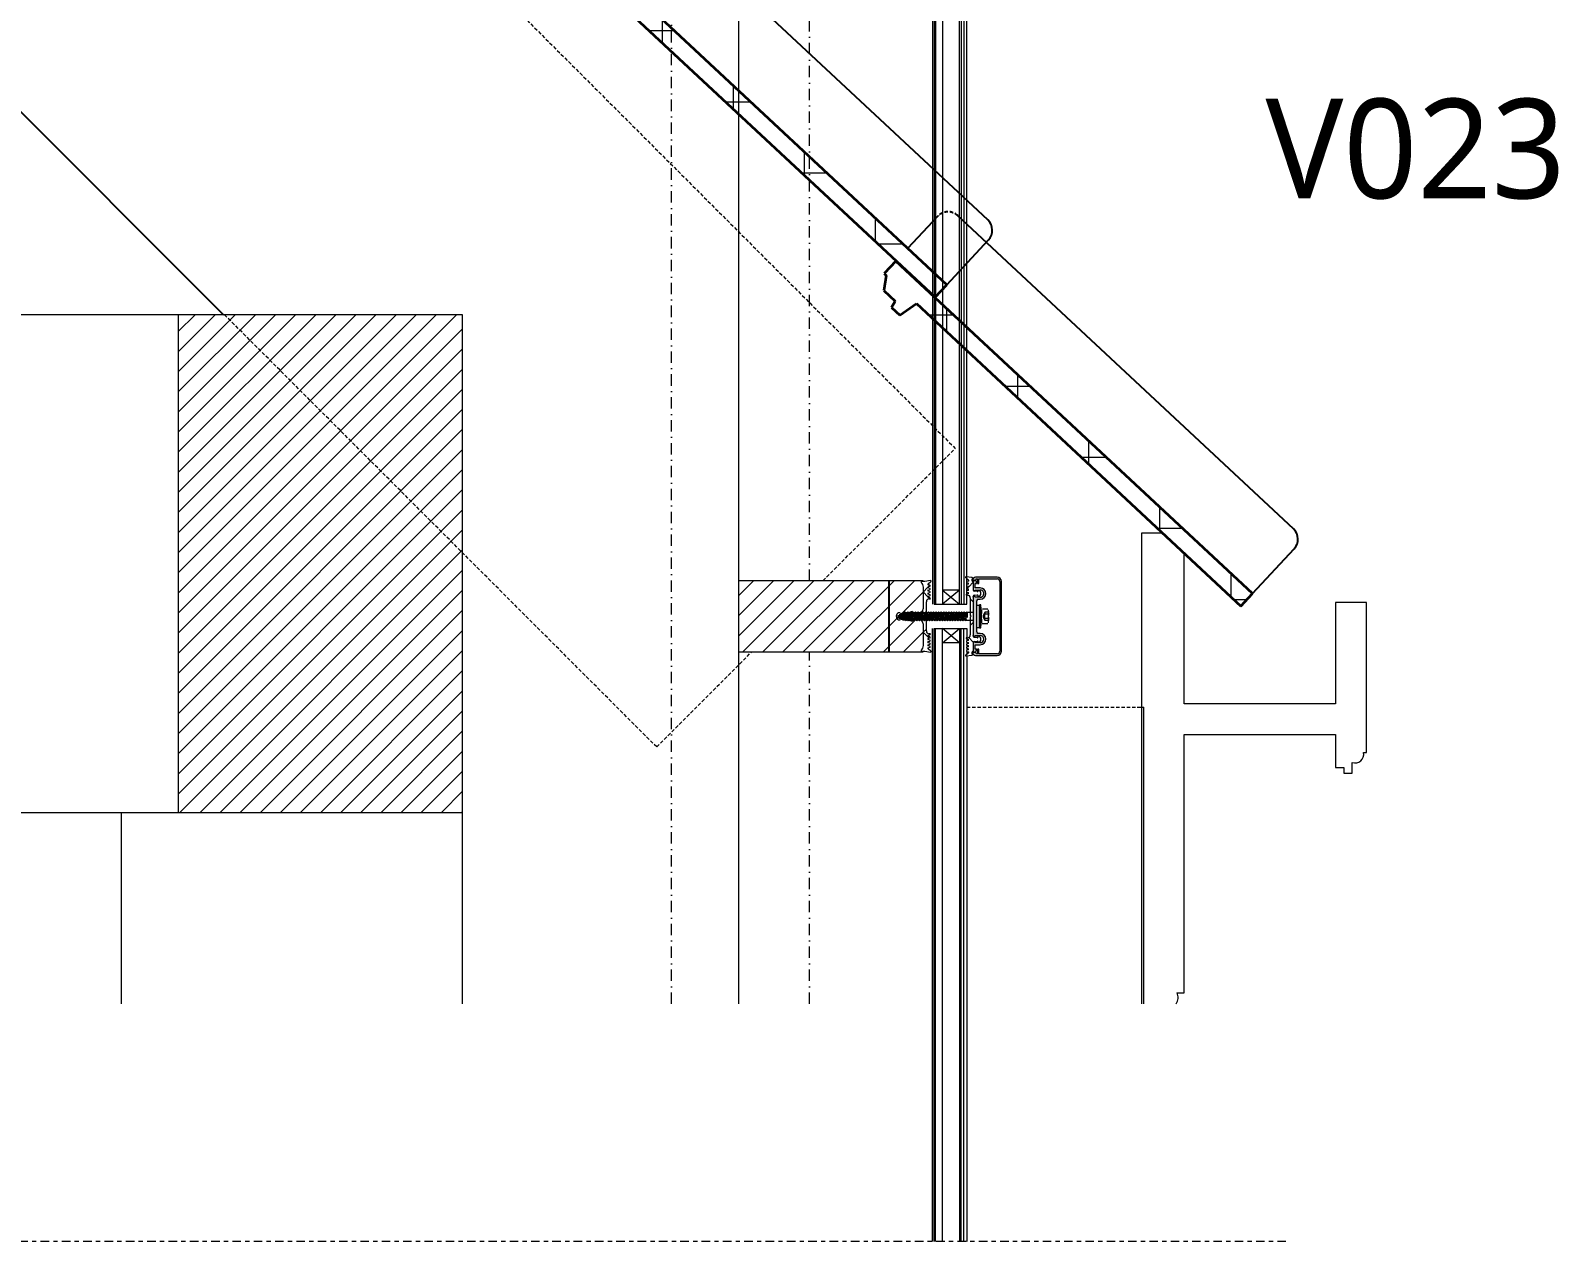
# Model space of a CAD drawing. Header units: millimetres. Extents: x 1789 to 13769, y 2055 to 27197.
# Drawn here: x 12256 to 13330, y 12398 to 13250 of the extents above; entities that cross this region are included whole.
import ezdxf

# ---------------------------------------------------------------- set-up
doc = ezdxf.new("R2010")
doc.units = ezdxf.units.MM
for name, pattern in [('MV_center', [15, 6, -3, 3, -3]), ('MV_hidden', [3.75, 2.5, -1.25]), ('MV_stramien', [16, 8, -4, 0, -4])]:
    doc.linetypes.add(name, pattern=pattern)
for name, color, linetype, lineweight in [('A-DETL', 90, 'Continuous', 13), ('A-DETL-GENF', 92, 'Continuous', 18), ('G-ANNO-TEXT', 231, 'Continuous', 13)]:
    doc.layers.add(name, color=color, linetype=linetype, lineweight=lineweight)
doc.styles.add('Segoe UI_3', font='segoeui.ttf', dxfattribs={"height": 70})
pattern_1 = [(0, (0, 0), (0, 50), []), (90, (0, 0), (-50, 3e-15), [])]
pattern_2 = [(45, (0, 0), (-7.071068, 7.071068), [])]
pattern_3 = [(45, (0, 0), (-14.142136, 14.142136), []), (135, (0, 0), (-14.142136, -14.142136), [])]

# ---------------------------------------------------------------- blocks, each defined once
blk = doc.blocks.new('31 dubbel_glas - Type 1-3307139-Details Restauratie 1-10')
at = {"layer": 'A-DETL-GENF', "lineweight": 13}
for p, q in [((39, 23), (470, 23)), ((470, 23), (470, 0)), ((39, 17), (470, 17)), ((460, 5), (460, 17)), ((460, 17), (470, 5)), ((460, 5), (470, 17)), ((470, 5), (39, 5)), ((450.8, 0), (39, 0)), ((453.9, 0), (451.8, 0)), ((456.1, 0), (454.7, 0)), ((458.3, 0), (456.9, 0)), ((460.5, 0), (459.1, 0)), ((462.8, 0), (461.3, 0)), ((470, 0), (463.5, 0))]:
    blk.add_line(p, q, dxfattribs=at)
blk = doc.blocks.new('31 dubbel_glas - Type 1-3307144-Details Restauratie 1-10')
at = {"layer": 'A-DETL-GENF', "lineweight": 13}
for p, q in [((0, 0), (0, -23)), ((758.8, 0), (0, 0)), ((758.8, -23), (758.8, 0)), ((758.8, -5), (0, -5)), ((0, -5), (10, -17)), ((0, -17), (10, -5)), ((10, -17), (10, -5)), ((748.8, -5), (748.8, -17)), ((748.8, -17), (758.8, -5)), ((748.8, -5), (758.8, -17)), ((0, -17), (758.8, -17)), ((0, -23), (758.8, -23))]:
    blk.add_line(p, q, dxfattribs=at)
blk = doc.blocks.new('NLRS_00_DI_maskeer - Type 1-4234699-Details Restauratie 1-10')
at = {"layer": 'A-DETL-GENF', "linetype": 'MV_center'}
blk.add_line((-100, 0), (819, 0), dxfattribs=at)

msp = doc.modelspace()

# ---------------------------------------------------------------- hatches: boundary and pattern name
at = {"layer": 'A-DETL-GENF', "lineweight": 13}
h = msp.add_hatch(dxfattribs=at)
h.set_pattern_fill('FP_6', color=253, style=0, pattern_type=2)
h.set_pattern_definition(pattern_1)
h.paths.add_polyline_path([(12891.9, 13062.6), (12900.1, 13071.3), (12649.3, 13305.3), (12641.1, 13296.5), (12642.6, 13295.1), (12640.8, 13284.4), (12648.8, 13276.9), (12646.2, 13272.6), (12652, 13267.1), (12663.8, 13275.3), (12718, 13224.8)])
h = msp.add_hatch(dxfattribs=at)
h.set_pattern_fill('FP_6', color=253, style=0, pattern_type=2)
h.set_pattern_definition(pattern_1)
h.paths.add_polyline_path([(13106.9, 12845.3), (13115.1, 12854.1), (12864.2, 13088), (12856, 13079.2), (12857.5, 13077.9), (12855.8, 13067.2), (12863.8, 13059.7), (12861.1, 13055.3), (12867, 13049.9), (12878.7, 13058.1), (13091.2, 12860)])
h = msp.add_hatch(dxfattribs=at)
h.set_pattern_fill('FP_10', color=250, style=0, pattern_type=2)
h.set_pattern_definition(pattern_2)
h.paths.add_polyline_path([(12559.5, 12700.1), (12559.5, 13050.1), (12359.5, 13050.1), (12359.5, 12700.1)])
h = msp.add_hatch(dxfattribs=at)
h.set_pattern_fill('FP_46', color=250, style=0, pattern_type=2)
h.set_pattern_definition(pattern_3)
h.paths.add_polyline_path([(12913.6, 12810.2), (12917.7, 12810.7), (12918.5, 12811), (12917.9, 12811.3), (12917.6, 12811.9), (12917.6, 12812.5), (12917.9, 12813.1), (12918.6, 12813.7), (12918.7, 12820.1), (12918.9, 12820.4), (12919.3, 12820.5), (12921.8, 12820.7), (12922, 12820.4), (12922, 12820.2), (12921.9, 12819.6), (12923, 12819.7), (12923.9, 12821.1), (12923.9, 12822.7), (12922.7, 12824.6), (12921.8, 12824.6), (12921.8, 12824.5), (12922, 12823.4), (12921.8, 12823.2), (12921.5, 12823.1), (12918.9, 12823.5), (12918.7, 12823.8), (12918.6, 12824.2), (12918.7, 12852.4), (12918.9, 12852.7), (12919.3, 12852.9), (12921.8, 12853), (12922, 12852.8), (12922, 12852.5), (12921.9, 12851.6), (12922.8, 12851.7), (12923.9, 12853.5), (12923.9, 12855.1), (12923, 12856.6), (12921.9, 12856.6), (12922, 12855.8), (12921.8, 12855.5), (12921.5, 12855.5), (12918.9, 12855.8), (12918.6, 12856.2), (12918.6, 12856.6), (12918.6, 12862.3), (12917.7, 12863.2), (12917.6, 12863.8), (12917.7, 12864.4), (12918.2, 12864.9), (12918.5, 12865), (12917.7, 12865.3), (12913.6, 12865.8), (12913.4, 12865.3), (12915.6, 12863.4), (12915.5, 12863.1), (12915.3, 12862.9), (12914.1, 12862.6), (12913.9, 12862), (12914.1, 12861.8), (12915.4, 12861.3), (12915.5, 12861), (12915.3, 12860.7), (12914.1, 12860.4), (12913.9, 12859.8), (12914.1, 12859.6), (12915.4, 12859.1), (12915.5, 12858.8), (12915.3, 12858.5), (12914.1, 12858.2), (12913.9, 12857.6), (12914.1, 12857.4), (12915.4, 12856.9), (12915.5, 12856.6), (12915.3, 12856.3), (12914.1, 12856), (12913.9, 12855.4), (12914.1, 12855.2), (12915.4, 12854.7), (12915.5, 12854.4), (12915.3, 12854.1), (12913.9, 12853.6), (12913.7, 12853.2), (12913.7, 12853), (12915.1, 12852.9), (12915.6, 12852.7), (12916, 12852.4), (12916.5, 12851.6), (12916.5, 12851.5), (12916.6, 12851), (12916.6, 12838.8), (12917.2, 12838.2), (12916.6, 12837.5), (12916.5, 12824.5), (12916.1, 12823.7), (12915.4, 12823.2), (12914.6, 12823), (12913.7, 12823), (12913.8, 12822.6), (12914.1, 12822.3), (12914.3, 12822.2), (12915.4, 12821.7), (12915.5, 12821.4), (12915.3, 12821.1), (12913.9, 12820.6), (12914.1, 12820), (12915.4, 12819.5), (12915.5, 12819.2), (12915.3, 12818.9), (12913.9, 12818.4), (12914.1, 12817.8), (12915.4, 12817.3), (12915.5, 12817), (12915.3, 12816.7), (12913.9, 12816.2), (12914.1, 12815.6), (12915.4, 12815.1), (12915.5, 12814.8), (12915.3, 12814.5), (12913.9, 12814), (12914.1, 12813.4), (12915.5, 12812.9), (12915.6, 12812.6), (12915.4, 12812.4), (12913.4, 12810.7)])
at = {"layer": 'A-DETL-GENF'}
h = msp.add_hatch(color=7, dxfattribs=at)
h.paths.add_polyline_path([(12920.3, 12810.6), (12936.2, 12810.7), (12936.9, 12810.9), (12937.4, 12811.3), (12937.9, 12811.7), (12938.3, 12812.3), (12938.5, 12812.9), (12938.6, 12813.6), (12938.5, 12863.4), (12938.2, 12864.1), (12937.7, 12864.7), (12937.1, 12865.2), (12936.3, 12865.5), (12935.6, 12865.6), (12919.8, 12865.5), (12919, 12865.2), (12918.5, 12864.5), (12918.3, 12863.6), (12918.4, 12863.2), (12918.6, 12863.1), (12919.2, 12863.5), (12919.3, 12863.6), (12920.7, 12863.6), (12920.7, 12864.4), (12921.7, 12864.4), (12921.7, 12861.1), (12922.5, 12861.1), (12922.5, 12864.4), (12936, 12864.3), (12936.5, 12864.2), (12936.8, 12863.9), (12937.1, 12863.5), (12937.3, 12863.1), (12937.4, 12862.6), (12937.3, 12813.2), (12937, 12812.5), (12936.3, 12812), (12935.6, 12811.8), (12922.5, 12811.8), (12922.5, 12815.1), (12921.7, 12815.1), (12921.7, 12811.8), (12920.9, 12811.8), (12920.5, 12812.6), (12919.3, 12812.6), (12919.2, 12812.8), (12918.5, 12813), (12918.3, 12812.7), (12918.3, 12812.6), (12918.3, 12812.1), (12918.5, 12811.6), (12918.9, 12811.2), (12919.3, 12810.9), (12919.7, 12810.7)])
h.paths.add_polyline_path([(12919.6, 12812.8), (12920.3, 12813), (12920.8, 12813.6), (12921.1, 12814.3), (12920.9, 12815.1), (12920, 12815.1), (12920, 12818.1), (12923.6, 12818.1), (12924.6, 12818.2), (12925.6, 12818.6), (12926.4, 12819.3), (12927, 12820.1), (12927.4, 12821.1), (12927.6, 12822.1), (12927.4, 12823.1), (12927, 12824.1), (12926.4, 12824.9), (12925.6, 12825.6), (12924.6, 12826), (12923.6, 12826.1), (12921.8, 12826.1), (12921.4, 12826.4), (12921.1, 12826.8), (12921.1, 12827.1), (12921.1, 12849.4), (12921.4, 12849.8), (12921.8, 12850.1), (12922.1, 12850.1), (12923.6, 12850.1), (12924.6, 12850.2), (12925.6, 12850.6), (12926.4, 12851.3), (12927, 12852.1), (12927.4, 12853.1), (12927.6, 12854.1), (12927.4, 12855.1), (12927, 12856.1), (12926.4, 12856.9), (12925.6, 12857.6), (12924.6, 12858), (12923.6, 12858.1), (12920, 12858.1), (12920, 12861.2), (12920.9, 12861.2), (12921.1, 12861.9), (12920.9, 12862.6), (12920.4, 12863.2), (12919.7, 12863.4), (12918.6, 12862.6), (12918.6, 12856.6), (12919.5, 12856.2), (12920.3, 12856.6), (12924.2, 12856.5), (12924.7, 12856.3), (12925.2, 12856), (12925.6, 12855.5), (12925.9, 12855), (12926, 12854.4), (12926, 12853.8), (12925.9, 12853.2), (12925.6, 12852.7), (12925.2, 12852.2), (12924.6, 12851.8), (12924.2, 12851.7), (12923.6, 12851.6), (12920.3, 12851.6), (12919.5, 12852), (12918.6, 12851.6), (12918.6, 12824.6), (12919.5, 12824.2), (12920.3, 12824.6), (12924.2, 12824.5), (12924.7, 12824.3), (12925.2, 12824), (12925.6, 12823.5), (12925.9, 12823), (12926, 12822.4), (12926, 12821.8), (12925.9, 12821.2), (12925.6, 12820.7), (12925.2, 12820.2), (12924.6, 12819.8), (12924.2, 12819.7), (12923.6, 12819.6), (12920.3, 12819.6), (12919.5, 12820), (12918.6, 12819.6), (12918.6, 12813.6)])
at = {"layer": 'A-DETL-GENF', "lineweight": 13}
h = msp.add_hatch(dxfattribs=at)
h.set_pattern_fill('FP_10', color=250, style=0, pattern_type=2)
h.set_pattern_definition(pattern_2)
h.paths.add_polyline_path([(12753.5, 12813.1), (12883.5, 12813.1), (12883.5, 12813.6), (12882.2, 12813.6), (12882, 12814.1), (12882.2, 12814.5), (12882.7, 12815), (12883.1, 12815.8), (12883.4, 12816.7), (12883.5, 12818), (12883.4, 12833.7), (12883.1, 12834.4), (12882.6, 12835), (12882, 12835.5), (12880.9, 12835.8), (12880.1, 12835.9), (12876.7, 12835.9), (12875.6, 12834.7), (12869.5, 12837), (12869.3, 12837.4), (12869.4, 12839), (12869.7, 12839.3), (12870.3, 12839.6), (12875.6, 12841.5), (12876.7, 12840.3), (12881.3, 12840.4), (12882, 12840.7), (12882.6, 12841.2), (12883.1, 12841.8), (12883.4, 12842.5), (12883.5, 12843.3), (12883.4, 12859.5), (12882.9, 12860.7), (12882.7, 12861.2), (12882, 12862.1), (12882.2, 12862.6), (12883.5, 12862.7), (12883.4, 12863.1), (12753.5, 12863.1), (12753.5, 12860)])
h.paths.add_polyline_path([(12874.8, 12836.1), (12875.5, 12836.2), (12876.7, 12836.8), (12876.9, 12836.9), (12880.5, 12837.2), (12880.7, 12837.4), (12881, 12837.8), (12881, 12838.3), (12880.7, 12838.8), (12880.3, 12839), (12880.1, 12839.1), (12876.5, 12839.4), (12875.8, 12839.8), (12875.1, 12840.1), (12874.4, 12840), (12870.1, 12838.3), (12870.1, 12838), (12870.2, 12837.7), (12870.3, 12837.7), (12874.4, 12836.2)])
h = msp.add_hatch(dxfattribs=at)
h.set_pattern_fill('FP_46', color=250, style=0, pattern_type=2)
h.set_pattern_definition(pattern_3)
h.paths.add_polyline_path([(12888.7, 12813), (12888.9, 12813.6), (12886.7, 12815.5), (12886.8, 12815.7), (12887, 12815.9), (12888.2, 12816.3), (12888.2, 12817), (12886.8, 12817.5), (12886.8, 12817.8), (12887, 12818.1), (12888.2, 12818.5), (12888.2, 12819.2), (12886.8, 12819.7), (12886.8, 12820), (12887, 12820.3), (12888.2, 12820.7), (12888.2, 12821.4), (12886.8, 12821.9), (12886.8, 12822.2), (12887, 12822.5), (12888.2, 12822.9), (12888.2, 12823.6), (12886.8, 12824.1), (12886.8, 12824.4), (12887, 12824.7), (12888.4, 12825.2), (12888.6, 12825.6), (12888.6, 12825.8), (12887.3, 12825.9), (12886.5, 12826.3), (12885.9, 12827), (12885.7, 12827.8), (12885.7, 12836.4), (12884, 12838.1), (12885.7, 12839.8), (12885.8, 12848.8), (12886.1, 12849.6), (12886.8, 12850.2), (12887.7, 12850.4), (12888.6, 12850.4), (12888.5, 12850.8), (12888.2, 12851.1), (12888, 12851.2), (12886.8, 12851.6), (12886.8, 12852), (12887, 12852.2), (12888.3, 12852.7), (12888.2, 12853.3), (12886.8, 12853.8), (12886.8, 12854.2), (12887, 12854.4), (12888.3, 12854.9), (12888.2, 12855.5), (12886.8, 12856), (12886.8, 12856.4), (12887, 12856.6), (12888.3, 12857.1), (12888.2, 12857.7), (12886.8, 12858.2), (12886.8, 12858.6), (12887, 12858.8), (12888.3, 12859.3), (12888.2, 12859.9), (12886.8, 12860.4), (12886.7, 12860.7), (12886.9, 12861), (12888.9, 12862.6), (12888.7, 12863.2), (12884.6, 12862.7), (12882.2, 12862.6), (12882, 12862.1), (12882.1, 12861.9), (12882.7, 12861.2), (12883.3, 12860), (12883.4, 12859.5), (12883.5, 12858.6), (12883.4, 12842.5), (12883.1, 12841.8), (12882.6, 12841.2), (12882, 12840.7), (12881.3, 12840.4), (12880.5, 12840.3), (12876.7, 12840.3), (12875.6, 12841.5), (12869.5, 12839.2), (12869.3, 12838.8), (12869.4, 12837.2), (12869.7, 12836.9), (12869.9, 12836.8), (12875.6, 12834.7), (12876.7, 12835.9), (12881.3, 12835.8), (12882, 12835.5), (12882.6, 12835), (12883.1, 12834.4), (12883.4, 12833.7), (12883.5, 12832.8), (12883.4, 12816.7), (12883.1, 12815.8), (12882.7, 12815), (12882, 12814.1), (12882.2, 12813.6), (12884.6, 12813.5)])
h.paths.add_polyline_path([(12874.8, 12836.1), (12874.4, 12836.2), (12870.1, 12837.9), (12870.1, 12838.2), (12870.2, 12838.5), (12870.3, 12838.5), (12874.8, 12840.1), (12875.5, 12840), (12876.5, 12839.4), (12876.9, 12839.3), (12880.3, 12839), (12880.7, 12838.8), (12881, 12838.3), (12881, 12837.8), (12880.7, 12837.4), (12880.3, 12837.1), (12880.1, 12837.1), (12876.5, 12836.8), (12875.8, 12836.4), (12875.1, 12836.1)])

# ---------------------------------------------------------------- linework, layer by layer
at = {"layer": 'A-DETL', "lineweight": 25}
for p, q in [((11839.4, 13602.1), (12391.4, 13050.1)), ((12929, 13116.9), (12692.7, 13337.2)), ((12893.6, 13119.4), (12872.6, 13097)), ((13143.9, 12899.7), (12907.7, 13119.9)), ((12900.1, 13071.3), (12929.5, 13102.8)), ((12864.4, 13088.2), (12864.2, 13088)), ((13115.1, 12854.1), (13144.4, 12885.5)), ((12859.5, 12813.1), (12859.5, 12863.1))]:
    msp.add_line(p, q, dxfattribs=at)
at = {"layer": 'A-DETL', "linetype": 'MV_hidden', "lineweight": 18}
for p, q in [((12260.1, 13602.1), (12906, 12956.2)), ((12696, 12746.2), (12391.9, 13050.3)), ((12812.9, 12863.1), (12906, 12956.2)), ((12696, 12746.2), (12762.9, 12813.1)), ((12914.1, 12774.1), (13038.6, 12774.1))]:
    msp.add_line(p, q, dxfattribs=at)
at = {"layer": 'A-DETL', "linetype": 'MV_stramien', "lineweight": 18}
for p, q in [((12706.5, 12565.6), (12706.5, 13602.1)), ((12803.5, 12863.1), (12803.5, 13588.1)), ((12803.5, 12565.6), (12803.5, 12813.1))]:
    msp.add_line(p, q, dxfattribs=at)
at = {"layer": 'A-DETL', "lineweight": 18}
for p, q in [((12890.1, 13605.4), (12890.1, 12846.7)), ((12892.1, 13605.4), (12892.1, 12846.7)), ((12910.1, 13605.4), (12910.1, 12846.7)), ((12912.1, 13605.4), (12912.1, 12846.7)), ((12753.5, 13588.1), (12753.5, 12863.1)), ((12359.5, 13050.1), (11860.4, 13050.1)), ((12559.5, 13050.1), (12359.5, 13050.1)), ((12359.5, 13050.1), (12359.5, 12700.1)), ((12559.5, 12700.1), (12559.5, 13050.1)), ((13052, 12896.5), (13037, 12896.5)), ((13037, 12896.5), (13037, 12565.6)), ((13067, 12776.5), (13067, 12882.5)), ((12913.4, 12865.3), (12915.4, 12863.6)), ((12917.7, 12865.3), (12913.6, 12865.8)), ((12918.5, 12865), (12917.7, 12865.3)), ((12935.6, 12865.6), (12920.3, 12865.6)), ((12883.5, 12863.1), (12753.5, 12863.1)), ((12753.5, 12863.1), (12753.5, 12813.1)), ((12884.6, 12862.7), (12882.2, 12862.6)), ((12883.5, 12862.6), (12883.5, 12863.1)), ((12883.5, 12858.6), (12883.5, 12843.3)), ((12888.7, 12863.2), (12884.6, 12862.7)), ((12886.9, 12861), (12888.9, 12862.6)), ((12888.2, 12859.9), (12887, 12860.3)), ((12887, 12858.8), (12888.2, 12859.2)), ((12888.2, 12857.7), (12887, 12858.1)), ((12887, 12856.6), (12888.2, 12857)), ((12888.2, 12855.5), (12887, 12855.9)), ((12887, 12854.4), (12888.2, 12854.8)), ((12915.3, 12862.9), (12914.1, 12862.6)), ((12914.1, 12861.8), (12915.3, 12861.5)), ((12915.3, 12860.7), (12914.1, 12860.4)), ((12914.1, 12859.6), (12915.3, 12859.3)), ((12915.3, 12858.5), (12914.1, 12858.2)), ((12914.1, 12857.4), (12915.3, 12857.1)), ((12915.3, 12856.3), (12914.1, 12856)), ((12914.1, 12855.2), (12915.3, 12854.9)), ((12915.3, 12854.1), (12914.3, 12853.8)), ((12919.7, 12863.4), (12918.6, 12862.6)), ((12918.6, 12862.6), (12918.6, 12856.6)), ((12918.6, 12856.6), (12919.5, 12856.2)), ((12919.3, 12863.6), (12920.7, 12863.6)), ((12921.5, 12855.5), (12919.3, 12855.7)), ((12919.5, 12856.2), (12920.3, 12856.6)), ((12920, 12858.1), (12920, 12861.2)), ((12920, 12861.2), (12920.9, 12861.2)), ((12923.6, 12858.1), (12920, 12858.1)), ((12920.3, 12856.6), (12923.6, 12856.6)), ((12920.7, 12863.6), (12920.7, 12864.4)), ((12920.7, 12864.4), (12921.7, 12864.4)), ((12921.7, 12864.4), (12921.7, 12861.1)), ((12921.7, 12861.1), (12922.5, 12861.1)), ((12921.9, 12856.6), (12922, 12856)), ((12922.5, 12861.1), (12922.5, 12864.4)), ((12922.5, 12864.4), (12935.6, 12864.4)), ((12923.9, 12855.1), (12923, 12856.6)), ((12923.9, 12853.5), (12923.9, 12855.1)), ((12937.4, 12862.6), (12937.4, 12813.6)), ((12938.6, 12813.6), (12938.6, 12862.6)), ((12885.7, 12839.8), (12885.7, 12848.4)), ((12888.2, 12853.3), (12887, 12853.7)), ((12887, 12852.2), (12888.2, 12852.6)), ((12888, 12851.2), (12887, 12851.5)), ((12887.7, 12850.4), (12888.6, 12850.4)), ((12913.7, 12853), (12914.6, 12853)), ((12916.6, 12851), (12916.6, 12838.8)), ((12918.6, 12851.6), (12918.6, 12852.1)), ((12919.5, 12852), (12918.6, 12851.6)), ((12918.6, 12851.6), (12918.6, 12824.6)), ((12919.3, 12852.9), (12921.5, 12853.1)), ((12920.3, 12851.6), (12919.5, 12852)), ((12923.6, 12851.6), (12920.3, 12851.6)), ((12921.1, 12827.1), (12921.1, 12849.1)), ((12922, 12852.5), (12921.8, 12851.7)), ((12922.1, 12850.1), (12923.6, 12850.1)), ((12922.8, 12851.6), (12923.9, 12853.5)), ((13195.2, 12847.8), (13173.6, 12847.8)), ((13173.6, 12847.8), (13173.6, 12776.5)), ((13195.2, 12742.3), (13195.2, 12847.8)), ((12869.3, 12838.8), (12869.3, 12837.4)), ((12875.6, 12841.5), (12869.9, 12839.4)), ((12869.9, 12836.8), (12875.6, 12834.7)), ((12870.3, 12838.5), (12874.4, 12840)), ((12874.4, 12836.2), (12870.3, 12837.7)), ((12876.7, 12840.3), (12875.6, 12841.5)), ((12875.6, 12834.7), (12876.7, 12835.9)), ((12880.5, 12840.3), (12876.7, 12840.3)), ((12876.7, 12835.9), (12880.5, 12835.9)), ((12876.9, 12839.3), (12880.1, 12839.1)), ((12880.1, 12837.1), (12876.9, 12836.9)), ((12883.5, 12832.9), (12883.5, 12817.6)), ((12884, 12838.1), (12885.7, 12839.8)), ((12885.7, 12836.4), (12884, 12838.1)), ((12885.7, 12827.8), (12885.7, 12836.4)), ((12916.6, 12838.8), (12917.2, 12838.2)), ((12917.2, 12838.2), (12916.6, 12837.5)), ((12916.6, 12837.5), (12916.6, 12825)), ((12887, 12824.7), (12888, 12825)), ((12888.2, 12823.6), (12887, 12823.9)), ((12887, 12822.5), (12888.2, 12822.9)), ((12888.2, 12821.4), (12887, 12821.7)), ((12888.6, 12825.8), (12887.7, 12825.8)), ((12890.1, 12398.4), (12890.1, 12829.5)), ((12892.1, 12398.4), (12892.1, 12829.5)), ((12910.1, 12398.4), (12910.1, 12829.5)), ((12912.1, 12398.4), (12912.1, 12829.5)), ((12914.6, 12823), (12913.7, 12823)), ((12914.3, 12822.2), (12915.3, 12821.9)), ((12918.6, 12824.1), (12918.6, 12824.6)), ((12918.6, 12824.6), (12919.5, 12824.2)), ((12921.5, 12823.1), (12919.3, 12823.3)), ((12919.5, 12824.2), (12920.3, 12824.6)), ((12920.3, 12824.6), (12923.6, 12824.6)), ((12921.8, 12824.5), (12922, 12823.7)), ((12923.6, 12826.1), (12922.1, 12826.1)), ((12923.9, 12822.7), (12922.8, 12824.6)), ((12923.9, 12821.1), (12923.9, 12822.7)), ((12753.5, 12813.1), (12753.5, 12565.6)), ((12753.5, 12813.1), (12883.5, 12813.1)), ((12882.2, 12813.6), (12884.6, 12813.5)), ((12883.5, 12813.1), (12883.5, 12813.6)), ((12884.6, 12813.5), (12888.7, 12813)), ((12888.9, 12813.6), (12886.9, 12815.2)), ((12887, 12820.3), (12888.2, 12820.7)), ((12888.2, 12819.2), (12887, 12819.5)), ((12887, 12818.1), (12888.2, 12818.5)), ((12888.2, 12817), (12887, 12817.3)), ((12887, 12815.9), (12888.2, 12816.3)), ((12915.4, 12812.4), (12913.4, 12810.7)), ((12915.3, 12821.1), (12914.1, 12820.8)), ((12914.1, 12820), (12915.3, 12819.7)), ((12915.3, 12818.9), (12914.1, 12818.6)), ((12914.1, 12817.8), (12915.3, 12817.5)), ((12915.3, 12816.7), (12914.1, 12816.4)), ((12914.1, 12815.6), (12915.3, 12815.3)), ((12915.3, 12814.5), (12914.1, 12814.2)), ((12914.1, 12813.4), (12915.3, 12813.1)), ((12917.7, 12810.7), (12918.5, 12811)), ((12919.5, 12820), (12918.6, 12819.6)), ((12918.6, 12819.6), (12918.6, 12813.6)), ((12918.6, 12813.6), (12919.6, 12812.8)), ((12919.3, 12820.5), (12921.5, 12820.7)), ((12920.5, 12812.6), (12919.3, 12812.6)), ((12920.3, 12819.6), (12919.5, 12820)), ((12920, 12818.1), (12923.6, 12818.1)), ((12920, 12815.1), (12920, 12818.1)), ((12920.9, 12815.1), (12920, 12815.1)), ((12923.6, 12819.6), (12920.3, 12819.6)), ((12920.9, 12811.8), (12920.5, 12812.6)), ((12921.7, 12811.8), (12920.9, 12811.8)), ((12922.5, 12815.1), (12921.7, 12815.1)), ((12921.7, 12815.1), (12921.7, 12811.8)), ((12922, 12820.2), (12921.9, 12819.6)), ((12922.5, 12811.8), (12922.5, 12815.1)), ((12935.6, 12811.8), (12922.5, 12811.8)), ((12923, 12819.6), (12923.9, 12821.1)), ((12913.6, 12810.2), (12917.7, 12810.7)), ((12920.3, 12810.6), (12935.6, 12810.6)), ((13038.6, 12565.6), (13038.6, 12774.1)), ((13173.6, 12776.5), (13067, 12776.5)), ((13067, 12573.4), (13067, 12754.9)), ((13067, 12754.9), (13173.6, 12754.9)), ((13173.6, 12754.9), (13173.6, 12731.8)), ((13193.2, 12742.3), (13195.2, 12742.3)), ((13173.6, 12731.8), (13179.4, 12731.8)), ((13179.4, 12731.8), (13179.4, 12727.8)), ((13179.4, 12727.8), (13185.2, 12727.8)), ((13185.2, 12727.8), (13185.2, 12735.3)), ((11860.4, 12700.1), (12359.5, 12700.1)), ((12319.5, 12565.6), (12319.5, 12700.1)), ((12359.5, 12700.1), (12559.5, 12700.1)), ((12559.5, 12565.6), (12559.5, 12700.1)), ((13062, 12573.4), (13067, 12573.4))]:
    msp.add_line(p, q, dxfattribs=at)
at = {"layer": 'A-DETL', "lineweight": 35}
for p, q in [((12900.1, 13071.3), (12649.3, 13305.3)), ((12663.8, 13275.3), (12891.9, 13062.6)), ((12864.2, 13088), (12856, 13079.2)), ((13115.1, 12854.1), (12864.2, 13088)), ((12857.5, 13077.9), (12855.8, 13067.2)), ((12856, 13079.2), (12857.5, 13077.9)), ((12891.9, 13062.6), (12900.1, 13071.3)), ((12855.8, 13067.2), (12863.8, 13059.7)), ((12863.8, 13059.7), (12861.1, 13055.3)), ((12867, 13049.9), (12878.7, 13058.1)), ((12878.7, 13058.1), (13106.9, 12845.3)), ((12861.1, 13055.3), (12867, 13049.9)), ((13106.9, 12845.3), (13115.1, 12854.1))]:
    msp.add_line(p, q, dxfattribs=at)
at = {"layer": 'A-DETL'}
for p, q in [((12923.1, 12845.8), (12921.1, 12845.8)), ((12924.1, 12846.1), (12923.1, 12846.1)), ((12923.1, 12830.3), (12923.1, 12845.8)), ((12924.6, 12840.1), (12924.1, 12846.1)), ((12924.1, 12830.1), (12924.1, 12846.1)), ((12865.6, 12837.2), (12866.2, 12839)), ((12867.2, 12840.5), (12866.1, 12840.5)), ((12866.1, 12836.6), (12866.2, 12839)), ((12866.1, 12835.7), (12867.2, 12835.7)), ((12866.2, 12839), (12866.6, 12836.7)), ((12866.6, 12836.7), (12867.6, 12836.4)), ((12867.6, 12836.4), (12867, 12839.5)), ((12867.4, 12840.2), (12868, 12835.8)), ((12869.1, 12840.5), (12867.8, 12839.9)), ((12868.7, 12840.1), (12867.9, 12839.8)), ((12867.9, 12839.8), (12868.5, 12836.1)), ((12868, 12836.2), (12869.1, 12835.7)), ((12869.5, 12835.8), (12868.5, 12836.1)), ((12869.5, 12835.8), (12868.7, 12840.1)), ((12869.9, 12835.3), (12869.1, 12840.7)), ((12872.9, 12840.5), (12869.1, 12840.5)), ((12869.1, 12835.7), (12872.7, 12835.7)), ((12870.4, 12840.5), (12869.5, 12840.5)), ((12870.4, 12835.6), (12869.5, 12840.5)), ((12870.9, 12841.2), (12870.4, 12840.5)), ((12871.3, 12835.6), (12870.4, 12840.5)), ((12871.3, 12835.6), (12870.4, 12835.6)), ((12870.9, 12841.2), (12871.6, 12836.4)), ((12871.8, 12835), (12871.3, 12835.6)), ((12872.3, 12840.5), (12871.4, 12840.5)), ((12872.2, 12835.6), (12871.4, 12840.5)), ((12872.2, 12835.6), (12871.8, 12835)), ((12873.1, 12835.6), (12872.2, 12835.6)), ((12872.7, 12841.2), (12872.3, 12840.5)), ((12873.1, 12835.6), (12872.3, 12840.5)), ((12873.2, 12840.5), (12872.7, 12841.2)), ((12872.7, 12841.2), (12873.3, 12836.9)), ((12873.6, 12835), (12873.1, 12835.6)), ((12874.1, 12840.5), (12873.2, 12840.5)), ((12873.2, 12840.5), (12874, 12835.6)), ((12873.4, 12836.2), (12873.6, 12835)), ((12874, 12835.6), (12873.6, 12835)), ((12874.9, 12835.6), (12874, 12835.6)), ((12874.5, 12841.2), (12874.1, 12840.5)), ((12874.9, 12835.6), (12874.1, 12840.5)), ((12875, 12840.5), (12874.5, 12841.2)), ((12874.5, 12841.2), (12875.1, 12837.3)), ((12875.4, 12835), (12874.9, 12835.6)), ((12875.9, 12840.5), (12875, 12840.5)), ((12875.8, 12835.6), (12875, 12840.5)), ((12875.2, 12836.6), (12875.4, 12835)), ((12875.8, 12835.6), (12875.4, 12835)), ((12876.7, 12835.6), (12875.8, 12835.6)), ((12876.3, 12841.2), (12875.9, 12840.5)), ((12876.7, 12835.6), (12875.9, 12840.5)), ((12876.8, 12840.5), (12876.3, 12841.2)), ((12876.3, 12841.2), (12876.8, 12837.8)), ((12879.2, 12840.5), (12876.5, 12840.5)), ((12876.5, 12835.7), (12878.3, 12835.7)), ((12877.2, 12835), (12876.7, 12835.6)), ((12877.7, 12840.5), (12876.8, 12840.5)), ((12876.8, 12840.5), (12877.6, 12835.6)), ((12876.9, 12837), (12877.2, 12835)), ((12877.2, 12835), (12877.6, 12835.6)), ((12877.6, 12835.6), (12878.5, 12835.6)), ((12878.1, 12841.2), (12877.7, 12840.5)), ((12878.5, 12835.6), (12877.7, 12840.5)), ((12878.6, 12840.5), (12878.1, 12841.2)), ((12878.1, 12841.2), (12878.5, 12838.2)), ((12878.5, 12835.6), (12879, 12835)), ((12879.5, 12840.5), (12878.6, 12840.5)), ((12879.4, 12835.6), (12878.6, 12840.5)), ((12878.6, 12837.5), (12879, 12835)), ((12878.9, 12835.7), (12880.1, 12835.7)), ((12879, 12835), (12879.4, 12835.6)), ((12880.3, 12835.6), (12879.4, 12840.7)), ((12879.4, 12835.6), (12880.3, 12835.6)), ((12879.9, 12841.2), (12879.5, 12840.5)), ((12881, 12840.5), (12879.8, 12840.5)), ((12880.4, 12840.5), (12879.9, 12841.2)), ((12879.9, 12841.2), (12880.3, 12838.7)), ((12880.3, 12835.6), (12880.8, 12835)), ((12881.3, 12840.5), (12880.4, 12840.5)), ((12880.4, 12840.5), (12881.2, 12835.6)), ((12880.4, 12837.9), (12880.8, 12835)), ((12880.8, 12835), (12881.2, 12835.6)), ((12881.2, 12835.6), (12882.1, 12835.6)), ((12881.7, 12841.2), (12881.3, 12840.5)), ((12882.1, 12835.6), (12881.3, 12840.5)), ((12882.2, 12840.5), (12881.7, 12841.2)), ((12881.7, 12841.2), (12882, 12839.1)), ((12882.1, 12838.4), (12882.6, 12835)), ((12882.1, 12835.6), (12882.6, 12835)), ((12883.1, 12840.5), (12882.2, 12840.5)), ((12883, 12835.6), (12882.2, 12840.5)), ((12882.6, 12835), (12883, 12835.6)), ((12883, 12835.6), (12883.9, 12835.6)), ((12883.5, 12841.2), (12883.1, 12840.5)), ((12883.9, 12835.6), (12883.1, 12840.5)), ((12884, 12840.5), (12883.5, 12841.2)), ((12883.5, 12841.2), (12883.7, 12839.6)), ((12883.8, 12838.8), (12884.4, 12835)), ((12883.9, 12835.6), (12884.4, 12835)), ((12884.9, 12840.5), (12884, 12840.5)), ((12884, 12840.5), (12884.8, 12835.6)), ((12884.4, 12835), (12884.8, 12835.6)), ((12884.8, 12835.6), (12885.7, 12835.6)), ((12885.3, 12841.2), (12884.9, 12840.5)), ((12885.7, 12835.6), (12884.9, 12840.5)), ((12885.3, 12841.2), (12885.5, 12840)), ((12885.8, 12840.5), (12885.3, 12841.2)), ((12885.6, 12839.3), (12886.2, 12835)), ((12885.7, 12835.6), (12886.2, 12835)), ((12886.6, 12835.6), (12885.8, 12840.5)), ((12886.7, 12840.5), (12885.8, 12840.5)), ((12886.2, 12835), (12886.6, 12835.6)), ((12886.6, 12835.6), (12887.5, 12835.6)), ((12887.1, 12841.2), (12886.7, 12840.5)), ((12887.5, 12835.6), (12886.7, 12840.5)), ((12887.6, 12840.5), (12887.1, 12841.2)), ((12887.3, 12839.7), (12888, 12835)), ((12887.5, 12835.6), (12888, 12835)), ((12887.6, 12840.5), (12888.4, 12835.6)), ((12888.5, 12840.5), (12887.6, 12840.5)), ((12888, 12835), (12888.4, 12835.6)), ((12888.4, 12835.6), (12889.3, 12835.6)), ((12888.9, 12841.2), (12888.5, 12840.5)), ((12889.3, 12835.6), (12888.5, 12840.5)), ((12888.9, 12841.2), (12889.6, 12836.4)), ((12889.4, 12840.5), (12888.9, 12841.2)), ((12889.3, 12835.6), (12889.8, 12835)), ((12890.2, 12835.6), (12889.4, 12840.5)), ((12890.3, 12840.5), (12889.4, 12840.5)), ((12889.8, 12835), (12890.2, 12835.6)), ((12890.2, 12835.6), (12891.1, 12835.6)), ((12890.7, 12841.2), (12890.3, 12840.5)), ((12891.1, 12835.6), (12890.3, 12840.5)), ((12890.7, 12841.2), (12891.3, 12836.9)), ((12891.2, 12840.5), (12890.7, 12841.2)), ((12891.1, 12835.6), (12891.6, 12835)), ((12891.2, 12840.5), (12892, 12835.6)), ((12892.1, 12840.5), (12891.2, 12840.5)), ((12891.4, 12836.1), (12891.6, 12835)), ((12891.6, 12835), (12892, 12835.6)), ((12892, 12835.6), (12892.9, 12835.6)), ((12892.5, 12841.2), (12892.1, 12840.5)), ((12892.9, 12835.6), (12892.1, 12840.5)), ((12892.5, 12841.2), (12893.1, 12837.3)), ((12893, 12840.5), (12892.5, 12841.2)), ((12892.9, 12835.6), (12893.4, 12835)), ((12893.8, 12835.6), (12893, 12840.5)), ((12893.9, 12840.5), (12893, 12840.5)), ((12893.2, 12836.6), (12893.4, 12835)), ((12893.4, 12835), (12893.8, 12835.6)), ((12893.8, 12835.6), (12894.7, 12835.6)), ((12894.3, 12841.2), (12893.9, 12840.5)), ((12894.7, 12835.6), (12893.9, 12840.5)), ((12894.3, 12841.2), (12894.8, 12837.8)), ((12894.8, 12840.5), (12894.3, 12841.2)), ((12894.7, 12835.6), (12895.2, 12835)), ((12894.8, 12840.5), (12895.6, 12835.6)), ((12895.7, 12840.5), (12894.8, 12840.5)), ((12894.9, 12837), (12895.2, 12835)), ((12895.2, 12835), (12895.6, 12835.6)), ((12895.6, 12835.6), (12896.5, 12835.6)), ((12896.1, 12841.2), (12895.7, 12840.5)), ((12896.5, 12835.6), (12895.7, 12840.5)), ((12896.1, 12841.2), (12896.5, 12838.2)), ((12896.6, 12840.5), (12896.1, 12841.2)), ((12896.5, 12835.6), (12897, 12835)), ((12897.4, 12835.6), (12896.6, 12840.5)), ((12897.5, 12840.5), (12896.6, 12840.5)), ((12896.6, 12837.5), (12897, 12835)), ((12897, 12835), (12897.4, 12835.6)), ((12897.4, 12835.6), (12898.3, 12835.6)), ((12897.9, 12841.2), (12897.5, 12840.5)), ((12898.3, 12835.6), (12897.5, 12840.5)), ((12897.9, 12841.2), (12898.3, 12838.7)), ((12898.4, 12840.5), (12897.9, 12841.2)), ((12898.3, 12835.6), (12898.8, 12835)), ((12898.4, 12840.5), (12899.2, 12835.6)), ((12899.3, 12840.5), (12898.4, 12840.5)), ((12898.4, 12837.9), (12898.8, 12835)), ((12898.8, 12835), (12899.2, 12835.6)), ((12899.2, 12835.6), (12900.1, 12835.6)), ((12899.7, 12841.2), (12899.3, 12840.5)), ((12900.1, 12835.6), (12899.3, 12840.5)), ((12899.7, 12841.2), (12900, 12839.1)), ((12900.2, 12840.5), (12899.7, 12841.2)), ((12900.1, 12838.4), (12900.6, 12835)), ((12900.1, 12835.6), (12900.6, 12835)), ((12901, 12835.6), (12900.2, 12840.5)), ((12901.1, 12840.5), (12900.2, 12840.5)), ((12900.6, 12835), (12901, 12835.6)), ((12901, 12835.6), (12901.9, 12835.6)), ((12901.5, 12841.2), (12901.1, 12840.5)), ((12901.9, 12835.6), (12901.1, 12840.5)), ((12901.5, 12841.2), (12901.7, 12839.6)), ((12902, 12840.5), (12901.5, 12841.2)), ((12901.8, 12838.8), (12902.4, 12835)), ((12901.9, 12835.6), (12902.4, 12835)), ((12902, 12840.5), (12902.8, 12835.6)), ((12902.9, 12840.5), (12902, 12840.5)), ((12902.4, 12835), (12902.8, 12835.6)), ((12902.8, 12835.6), (12903.7, 12835.6)), ((12903.3, 12841.2), (12902.9, 12840.5)), ((12903.7, 12835.6), (12902.9, 12840.5)), ((12903.3, 12841.2), (12903.5, 12840)), ((12903.8, 12840.5), (12903.3, 12841.2)), ((12903.6, 12839.3), (12904.2, 12835)), ((12903.7, 12835.6), (12904.2, 12835)), ((12904.6, 12835.6), (12903.8, 12840.5)), ((12904.7, 12840.5), (12903.8, 12840.5)), ((12904.2, 12835), (12904.6, 12835.6)), ((12904.6, 12835.6), (12905.5, 12835.6)), ((12905.1, 12841.2), (12904.7, 12840.5)), ((12905.5, 12835.6), (12904.7, 12840.5)), ((12905.6, 12840.5), (12905.1, 12841.2)), ((12906, 12835), (12905.3, 12839.7)), ((12905.5, 12835.6), (12906, 12835)), ((12906.5, 12840.5), (12905.6, 12840.5)), ((12905.6, 12840.5), (12906.4, 12835.6)), ((12906, 12835), (12906.4, 12835.6)), ((12906.4, 12835.6), (12907.3, 12835.6)), ((12906.9, 12841.2), (12906.5, 12840.5)), ((12907.3, 12835.6), (12906.5, 12840.5)), ((12907.4, 12840.5), (12906.9, 12841.2)), ((12906.9, 12841.2), (12907.6, 12836.4)), ((12907.3, 12835.6), (12907.8, 12835)), ((12908.3, 12840.5), (12907.4, 12840.5)), ((12908.2, 12835.6), (12907.4, 12840.5)), ((12907.8, 12835), (12908.2, 12835.6)), ((12908.2, 12835.6), (12909.1, 12835.6)), ((12908.7, 12841.2), (12908.3, 12840.5)), ((12909.1, 12835.6), (12908.3, 12840.5)), ((12909.2, 12840.5), (12908.7, 12841.2)), ((12908.7, 12841.2), (12909.3, 12836.9)), ((12909.1, 12835.6), (12909.6, 12835)), ((12910.1, 12840.5), (12909.2, 12840.5)), ((12909.2, 12840.5), (12910, 12835.6)), ((12909.4, 12836.1), (12909.6, 12835)), ((12909.6, 12835), (12910, 12835.6)), ((12910, 12835.6), (12910.9, 12835.6)), ((12910.5, 12841.2), (12910.1, 12840.5)), ((12910.9, 12835.6), (12910.1, 12840.5)), ((12911, 12840.5), (12910.5, 12841.2)), ((12910.5, 12841.2), (12911.1, 12837.3)), ((12910.9, 12835.6), (12911.4, 12835)), ((12911.9, 12840.5), (12911, 12840.5)), ((12911.8, 12835.6), (12911, 12840.5)), ((12911.2, 12836.6), (12911.4, 12835)), ((12911.4, 12835), (12911.8, 12835.6)), ((12911.8, 12835.6), (12912.7, 12835.6)), ((12912.3, 12841.2), (12911.9, 12840.5)), ((12912.7, 12835.6), (12911.9, 12840.5)), ((12912.8, 12840.5), (12912.3, 12841.2)), ((12912.3, 12841.2), (12912.8, 12837.8)), ((12912.7, 12835.6), (12913.2, 12835)), ((12913.7, 12840.5), (12912.8, 12840.5)), ((12912.8, 12840.5), (12913.6, 12835.5)), ((12912.9, 12837), (12913.2, 12835)), ((12913.6, 12835.5), (12918.6, 12835.5)), ((12914.1, 12841.2), (12913.7, 12840.5)), ((12914.4, 12837.3), (12913.7, 12840.5)), ((12914.1, 12841.2), (12914.4, 12837.5)), ((12914.5, 12840.7), (12914.4, 12837.3)), ((12918.6, 12840.7), (12914.5, 12840.7)), ((12924.1, 12830.1), (12924.6, 12836.1)), ((12924.6, 12842.6), (12924.6, 12840.1)), ((12924.6, 12836.1), (12924.6, 12840.1)), ((12924.6, 12836.1), (12924.6, 12833.6)), ((12924.9, 12833.1), (12929, 12833.1)), ((12929, 12843.1), (12925.1, 12843.1)), ((12925.8, 12838.9), (12926.8, 12840.8)), ((12925.8, 12837.4), (12925.8, 12838.9)), ((12926.8, 12835.4), (12925.8, 12837.4)), ((12929.5, 12841.1), (12926.9, 12841.1)), ((12929.5, 12839.6), (12926.9, 12839.6)), ((12929.5, 12836.6), (12926.9, 12836.6)), ((12929.5, 12835.1), (12926.9, 12835.1)), ((12929.5, 12833.6), (12929.5, 12842.6)), ((12921.1, 12830.3), (12923.1, 12830.3)), ((12923.1, 12830.1), (12924.1, 12830.1))]:
    msp.add_line(p, q, dxfattribs=at)
at = {"layer": 'A-DETL', "linetype": 'MV_hidden', "lineweight": 25}
msp.add_arc((12900.9, 13112.6), 10, 47, 137, dxfattribs=at)
at = {"layer": 'A-DETL', "lineweight": 25}
for centre in [(12922.1, 13109.6), (13137.1, 12892.3)]:
    msp.add_arc(centre, 10, 317, 47, dxfattribs=at)
at = {"layer": 'A-DETL', "lineweight": 18}
for centre, radius, start, end in [((12913.6, 12865.5), 0.3, 80, 230.9387), ((12919, 12863.7), 1.4, 110.6946, 176.6569), ((12920.2, 12863.6), 1.98, 89.5812, 180.5686), ((12935.6, 12862.6), 3, 0, 89.9988), ((12882.5, 12862.2), 0.507, 124.0544, 214.0544), ((12879, 12858.6), 4.57, 0.358, 46.7319), ((12887.1, 12860.7), 0.4, 129.0613, 254.0347), ((12887.2, 12858.5), 0.453, 121.9306, 238.0695), ((12887.2, 12856.3), 0.453, 121.9306, 238.0693), ((12887.2, 12854.1), 0.453, 121.9306, 238.0692), ((12888, 12859.6), 0.44, 301.9306, 58.0695), ((12888, 12857.4), 0.44, 301.6738, 57.8167), ((12888, 12855.2), 0.44, 301.9305, 58.0697), ((12888.7, 12862.9), 0.3, 309.0613, 100), ((12914.3, 12862.2), 0.44, 121.9305, 238.0694), ((12914.3, 12860), 0.44, 122.1833, 238.3262), ((12914.3, 12857.8), 0.44, 121.9303, 238.0695), ((12914.3, 12855.6), 0.44, 121.8244, 237.9643), ((12915.2, 12863.3), 0.4, 285.9653, 50.9387), ((12915, 12861.1), 0.453, 301.9306, 58.0694), ((12915, 12858.9), 0.453, 301.9307, 58.0694), ((12915, 12856.7), 0.453, 301.9308, 58.0694), ((12915, 12854.5), 0.453, 301.926, 58.0694), ((12918.8, 12863.8), 1.22, 178.7156, 222.4056), ((12915.6, 12859.7), 3.93, 41.6334, 54.9533), ((12918.8, 12863.6), 0.5, 180.5686, 359.3684), ((12919.4, 12856.5), 0.8, 180, 263.9999), ((12919.5, 12861.9), 1.54, 331.295, 84.6562), ((12921.6, 12855.9), 0.457, 256.5629, 15), ((12923.6, 12854.1), 4, 270, 90), ((12923.6, 12854.1), 2.5, 270, 90.1012), ((12935.6, 12862.6), 1.8, 0, 90), ((12880.5, 12843.3), 3, 270, 360), ((12887.7, 12848.4), 2, 90, 180.0003), ((12887.2, 12851.9), 0.453, 121.9306, 238.074), ((12887.7, 12850.4), 0.872, 0.5655, 73.6174), ((12888, 12853), 0.44, 302.0357, 58.1756), ((12914.5, 12853), 0.873, 106.3967, 179.4345), ((12914.6, 12851), 2, 0, 90), ((12919.4, 12852.1), 0.8, 96, 180), ((12922.1, 12849.1), 1, 90, 180), ((12921.6, 12852.6), 0.457, 345, 103.4382), ((12922.3, 12851.7), 0.489, 180, 195), ((12870.2, 12838.5), 1, 110.1073, 161.9827), ((12870.2, 12837.7), 1, 198.0173, 249.8927), ((12870.5, 12838.1), 0.45, 110.1073, 249.8927), ((12874.9, 12838.7), 1.4, 50.2225, 110.1073), ((12874.9, 12837.5), 1.4, 249.8927, 309.7775), ((12877.1, 12841.3), 2, 230.2225, 266), ((12877.1, 12834.9), 2, 94, 129.7775), ((12880, 12838.1), 1, 274, 86), ((12880.5, 12832.9), 3, 0, 90), ((12887.7, 12827.8), 2, 179.9997, 270), ((12887.2, 12824.3), 0.453, 121.926, 238.0694), ((12887.2, 12822.1), 0.453, 121.9308, 238.0694), ((12887.7, 12825.8), 0.872, 286.3826, 359.4345), ((12888, 12823.2), 0.44, 301.8244, 57.9643), ((12914.5, 12823), 0.872, 180.5655, 253.6174), ((12914.6, 12825), 2, 270, 0.0003), ((12915, 12821.5), 0.453, 301.9306, 58.074), ((12919.4, 12824.1), 0.8, 180, 264), ((12922.1, 12827.1), 1, 180, 270), ((12921.6, 12823.5), 0.457, 256.5618, 15), ((12922.3, 12824.5), 0.489, 165, 180), ((12923.6, 12822.1), 4, 270, 90), ((12923.6, 12822.1), 2.5, 270, 90), ((12882.5, 12814), 0.507, 145.9456, 235.9456), ((12879, 12817.6), 4.57, 313.2681, 359.642), ((12887.1, 12815.5), 0.4, 105.9653, 230.9387), ((12887.2, 12819.9), 0.453, 121.9307, 238.0694), ((12887.2, 12817.7), 0.453, 121.9305, 238.0694), ((12888, 12821), 0.44, 301.9303, 58.0695), ((12888, 12818.8), 0.44, 302.1833, 58.3262), ((12888, 12816.6), 0.44, 301.9305, 58.0694), ((12888.7, 12813.3), 0.3, 260, 50.9387), ((12914.3, 12820.4), 0.44, 122.0357, 238.1756), ((12914.3, 12818.2), 0.44, 121.9305, 238.0697), ((12914.3, 12816), 0.44, 121.6738, 237.8167), ((12914.3, 12813.8), 0.44, 121.9306, 238.0695), ((12915, 12819.3), 0.453, 301.9306, 58.0692), ((12915, 12817.1), 0.453, 301.9306, 58.0693), ((12915, 12814.9), 0.453, 301.9306, 58.0695), ((12915.2, 12812.7), 0.4, 309.0613, 74.0347), ((12918.8, 12812.2), 1.23, 137.5944, 181.2844), ((12919, 12812.3), 1.4, 183.3431, 249.3054), ((12915.6, 12816.3), 3.93, 305.0467, 317.3829), ((12918.8, 12812.6), 0.5, 0.0154, 180.0051), ((12920.3, 12812.6), 2, 180.0051, 270), ((12919.4, 12819.7), 0.8, 96.0001, 180), ((12919.5, 12814.4), 1.54, 271.7019, 28.705), ((12921.6, 12820.3), 0.457, 345, 103.4371), ((12935.6, 12813.6), 1.8, 270, 0), ((12935.6, 12813.6), 3, 270, 0), ((12913.6, 12810.5), 0.3, 129.0613, 280), ((13187.3, 12741), 6.05, 249.7002, 12.6677), ((13055.4, 12570), 7.43, 323.1989, 27.0575)]:
    msp.add_arc(centre, radius, start, end, dxfattribs=at)
at = {"layer": 'A-DETL'}
for centre, radius, start, end in [((12867.1, 12838.1), 2.6, 112.6199, 247.3801), ((12927.8, 12840.3), 1.15, 137.3508, 219.1271), ((12931.1, 12838.1), 4.5, 160.5274, 199.4727), ((12927.8, 12835.9), 1.15, 140.8729, 222.6492), ((12930.5, 12840.4), 1.22, 141.8642, 218.1358), ((12934, 12838.1), 4.74, 161.4369, 198.5631), ((12930.5, 12835.9), 1.22, 141.8642, 218.1358)]:
    msp.add_arc(centre, radius, start, end, dxfattribs=at)

# ---------------------------------------------------------------- block references
at = {"layer": 'A-DETL-GENF', "lineweight": 13}
for name, p, rotation in [('31 dubbel_glas - Type 1-3307144-Details Restauratie 1-10', (12914.1, 13605.4), 269.9999999999984), ('31 dubbel_glas - Type 1-3307139-Details Restauratie 1-10', (12914.1, 12359.5), 90.00000000000186)]:
    msp.add_blockref(name, p, dxfattribs=dict(at, rotation=rotation))
at = {"layer": 'A-DETL-GENF', "linetype": 'MV_center', "rotation": 180}
msp.add_blockref('NLRS_00_DI_maskeer - Type 1-4234699-Details Restauratie 1-10', (13038.6, 12398.4), dxfattribs=at)

# ---------------------------------------------------------------- texts
at = {"layer": 'G-ANNO-TEXT', "color": 7, "insert": (13124.3, 13202.1), "char_height": 70, "width": 272.574, "attachment_point": 1, "style": 'Segoe UI_3'}
msp.add_mtext('V023', dxfattribs=at)

doc.saveas('drawing.dxf')
